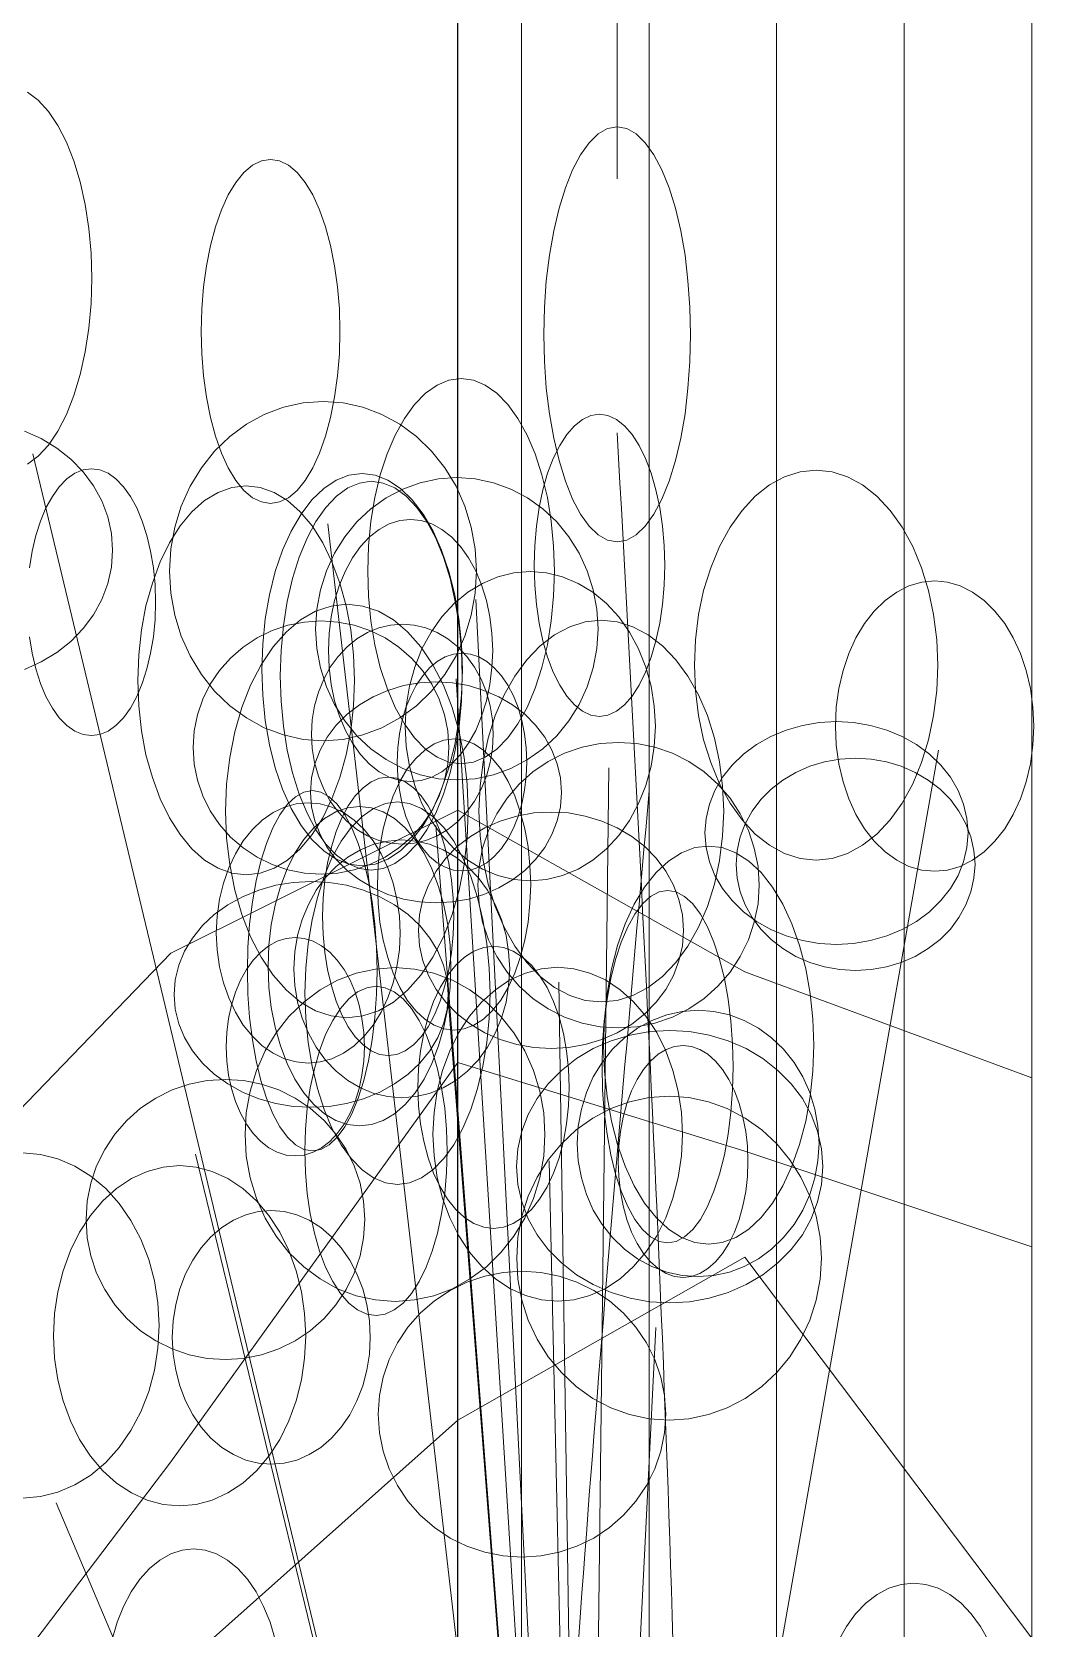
# Model space of a CAD drawing. Header units: millimetres. Extents: x -1800 to 33200, y -8500 to 38400.
# Drawn here: x 23408 to 24089, y 32077 to 33158 of the extents above; entities that cross this region are included whole.
import ezdxf

# ---------------------------------------------------------------- set-up
doc = ezdxf.new("R2010")
doc.units = ezdxf.units.MM
for name, color, linetype, lineweight in [('E-HATCH', 8, 'Continuous', 9), ('E-LANDSCAPE', 8, 'Continuous', 9), ('E-LIGHT', 2, 'Continuous', 13), ('E-PLANT', 3, 'Continuous', 13), ('E-WALL', 7, 'Continuous', 25)]:
    doc.layers.add(name, color=color, linetype=linetype, lineweight=lineweight)

msp = doc.modelspace()

# ---------------------------------------------------------------- linework, layer by layer
at = {"layer": 'E-HATCH'}
for p, q in [((23739.9, 34708.9), (23739.9, 30670.2)), ((23826.3, 34708.9), (23826.3, 30670.2)), ((23912.6, 34708.9), (23912.6, 30670.2)), ((23998.9, 34708.9), (23998.9, 30670.2)), ((24085.3, 34708.9), (24085.3, 30670.2))]:
    msp.add_line(p, q, dxfattribs=at)
at = {"layer": 'E-LANDSCAPE'}
for points in [[(22919.8, 32153.7), (23114.1, 32097.6), (23308.3, 32332.6), (23502.5, 32534), (23696.8, 32630.8), (23891, 32521.4), (24085.3, 32449.6)], [(22919.8, 31892.3), (23114.1, 31752.3), (23308.3, 31933.4), (23502.5, 32189.4), (23696.8, 32459.9), (23891, 32399.8), (24085.3, 32335)], [(22919.8, 31631), (23114.1, 31748), (23308.3, 31754.4), (23502.5, 32044.5), (23696.8, 32217.8), (23891, 32328), (24085.3, 32070)]]:
    msp.add_lwpolyline(points, dxfattribs=at)
at = {"layer": 'E-LIGHT'}
msp.add_line((23804.7, 34779.2), (23804.7, 33058.3), dxfattribs=at)
msp.add_lwpolyline([(23854.3, 32953), (23853.9, 32934.6), (23852.6, 32916.6), (23850.6, 32899.2), (23847.7, 32882.7), (23844.1, 32867.5), (23839.8, 32853.6), (23834.9, 32841.5), (23829.5, 32831.3), (23823.7, 32823.2), (23817.5, 32817.3), (23811.2, 32813.7), (23804.7, 32812.5), (23798.2, 32813.7), (23791.8, 32817.3), (23785.7, 32823.2), (23779.9, 32831.3), (23774.5, 32841.5), (23769.6, 32853.6), (23765.3, 32867.5), (23761.7, 32882.7), (23758.8, 32899.2), (23756.7, 32916.6), (23755.5, 32934.6), (23755.1, 32953), (23755.5, 32971.3), (23756.7, 32989.3), (23758.8, 33006.7), (23761.7, 33023.2), (23765.3, 33038.5), (23769.6, 33052.3), (23774.5, 33064.4), (23779.9, 33074.6), (23785.7, 33082.8), (23791.8, 33088.7), (23798.2, 33092.3), (23804.7, 33093.5), (23811.2, 33092.3), (23817.5, 33088.7), (23823.7, 33082.8), (23829.5, 33074.6), (23834.9, 33064.4), (23839.8, 33052.3), (23844.1, 33038.5), (23847.7, 33023.2), (23850.6, 33006.7), (23852.6, 32989.3), (23853.9, 32971.3), (23854.3, 32953)], close=True, dxfattribs=at)
at = {"layer": 'E-PLANT'}
for q in [(23409.1, 32872.2), (23608.8, 32824.6), (23708.9, 32773.4), (23695.6, 32719.8), (24022.1, 32671.4), (23799, 32659.5), (23681.9, 32620.5), (23765.2, 32514.3), (23690.5, 32500.3), (23519.1, 32397.9), (23758.7, 32393.4), (23830.8, 32280.5), (23425, 32161.7)]:
    msp.add_line((23783.1, 31311.2), q, dxfattribs=at)
for points in [[(23405.4, 33117), (23412.7, 33111.5), (23419.6, 33103.9), (23426, 33094.5), (23431.8, 33083.2), (23436.8, 33070.4), (23441.1, 33056.2), (23444.5, 33040.9), (23447, 33024.7), (23448.5, 33008), (23449, 32991), (23449, 32991), (23448.5, 32973.9), (23447, 32957.2), (23444.5, 32941.1), (23441.1, 32925.7), (23436.8, 32911.6), (23431.8, 32898.7), (23426, 32887.5), (23419.6, 32878), (23412.7, 32870.5), (23405.4, 32865)], [(23403.5, 32887.4), (23414.8, 32882.4), (23425.3, 32876), (23434.8, 32868.5), (23443.2, 32859.9), (23450.2, 32850.4), (23455.8, 32840.2), (23459.8, 32829.4), (23462.3, 32818.2), (23463.1, 32806.8), (23463.1, 32806.8), (23462.3, 32795.4), (23459.8, 32784.2), (23455.8, 32773.4), (23450.2, 32763.1), (23443.2, 32753.7), (23434.8, 32745.1), (23425.3, 32737.5), (23414.8, 32731.2), (23403.5, 32726.1)], [(23406.8, 32795), (23408.6, 32806.2), (23411.1, 32816.8), (23414.3, 32826.6), (23418, 32835.5), (23422.3, 32843.3), (23427, 32849.8), (23432.1, 32855.1), (23437.5, 32858.9), (23443.1, 32861.2), (23448.7, 32861.9), (23454.4, 32861.2), (23460, 32858.9), (23465.3, 32855.1), (23470.4, 32849.8), (23475.1, 32843.3), (23479.4, 32835.5), (23483.2, 32826.6), (23486.3, 32816.8), (23488.8, 32806.2), (23490.7, 32795), (23491.8, 32783.4), (23492.1, 32771.6), (23492.1, 32771.6), (23491.8, 32759.8), (23490.7, 32748.2), (23488.8, 32737), (23486.3, 32726.4), (23483.2, 32716.6), (23479.4, 32707.7), (23475.1, 32699.9), (23470.4, 32693.4), (23465.3, 32688.1), (23460, 32684.3), (23454.4, 32682), (23448.7, 32681.3), (23443.1, 32682), (23437.5, 32684.3), (23432.1, 32688.1), (23427, 32693.4), (23422.3, 32699.9), (23418, 32707.7), (23414.3, 32716.6), (23411.1, 32726.4), (23408.6, 32737), (23406.8, 32748.2)], [(23402.2, 32398.7), (23414.2, 32397.7), (23426.1, 32394.7), (23437.5, 32389.8), (23448.4, 32383), (23458.5, 32374.5), (23467.5, 32364.5), (23475.5, 32353), (23482.2, 32340.2), (23487.6, 32326.5), (23491.5, 32312.1), (23493.8, 32297.1), (23494.6, 32281.8), (23494.6, 32281.8), (23493.8, 32266.5), (23491.5, 32251.5), (23487.6, 32237.1), (23482.2, 32223.3), (23475.5, 32210.6), (23467.5, 32199.1), (23458.5, 32189), (23448.4, 32180.5), (23437.5, 32173.8), (23426.1, 32168.9), (23414.2, 32165.9), (23402.2, 32164.9)], [(23462.7, 32069.2), (23466.1, 32080.8), (23470.5, 32091.6), (23475.6, 32101.4), (23481.5, 32110), (23488, 32117.2), (23495, 32122.9), (23502.4, 32127.1), (23510.1, 32129.6), (23517.9, 32130.5), (23525.7, 32129.6), (23533.4, 32127.1), (23540.8, 32122.9), (23547.8, 32117.2), (23554.3, 32110), (23560.2, 32101.4), (23565.3, 32091.6), (23569.7, 32080.8), (23573.1, 32069.2)], [(23954.2, 32068.1), (23959.8, 32078), (23966.1, 32086.6), (23973.1, 32093.9), (23980.6, 32099.7), (23988.6, 32103.9), (23996.9, 32106.5), (24005.3, 32107.3), (24013.6, 32106.5), (24021.9, 32103.9), (24029.9, 32099.7), (24037.4, 32093.9), (24044.4, 32086.6), (24050.7, 32078), (24056.3, 32068.1)]]:
    msp.add_lwpolyline(points, dxfattribs=at)
for points in [[(23617, 32955), (23616.6, 32939.8), (23615.4, 32924.8), (23613.4, 32910.4), (23610.7, 32896.7), (23607.3, 32884), (23603.2, 32872.6), (23598.6, 32862.5), (23593.5, 32854.1), (23588, 32847.3), (23582.2, 32842.4), (23576.1, 32839.5), (23570, 32838.5), (23563.9, 32839.5), (23557.8, 32842.4), (23552, 32847.3), (23546.5, 32854.1), (23541.4, 32862.5), (23536.8, 32872.6), (23532.7, 32884), (23529.3, 32896.7), (23526.6, 32910.4), (23524.6, 32924.8), (23523.4, 32939.8), (23523, 32955), (23523.4, 32970.2), (23524.6, 32985.1), (23526.6, 32999.5), (23529.3, 33013.2), (23532.7, 33025.9), (23536.8, 33037.3), (23541.4, 33047.4), (23546.5, 33055.8), (23552, 33062.6), (23557.8, 33067.5), (23563.9, 33070.4), (23570, 33071.4), (23576.1, 33070.4), (23582.2, 33067.5), (23588, 33062.6), (23593.5, 33055.8), (23598.6, 33047.4), (23603.2, 33037.3), (23607.3, 33025.9), (23610.7, 33013.2), (23613.4, 32999.5), (23615.4, 32985.1), (23616.6, 32970.2), (23617, 32955)], [(23762.2, 32792.6), (23761.6, 32775.6), (23760, 32758.9), (23757.4, 32742.7), (23753.7, 32727.4), (23749.1, 32713.3), (23743.7, 32700.4), (23737.5, 32689.2), (23730.6, 32679.7), (23723.2, 32672.2), (23715.4, 32666.7), (23707.3, 32663.4), (23699, 32662.2), (23690.8, 32663.4), (23682.7, 32666.7), (23674.8, 32672.2), (23667.4, 32679.7), (23660.6, 32689.2), (23654.3, 32700.4), (23648.9, 32713.3), (23644.3, 32727.4), (23640.6, 32742.7), (23638, 32758.9), (23636.4, 32775.6), (23635.8, 32792.6), (23636.4, 32809.6), (23638, 32826.4), (23640.6, 32842.5), (23644.3, 32857.8), (23648.9, 32872), (23654.3, 32884.8), (23660.6, 32896), (23667.4, 32905.5), (23674.8, 32913.1), (23682.7, 32918.5), (23690.8, 32921.9), (23699, 32923), (23707.3, 32921.9), (23715.4, 32918.5), (23723.2, 32913.1), (23730.6, 32905.5), (23737.5, 32896), (23743.7, 32884.8), (23749.1, 32872), (23753.7, 32857.8), (23757.4, 32842.5), (23760, 32826.4), (23761.6, 32809.6), (23762.2, 32792.6)], [(23709.5, 32792.7), (23708.6, 32777.7), (23705.9, 32762.9), (23701.6, 32748.7), (23695.6, 32735.2), (23688, 32722.7), (23679, 32711.4), (23668.8, 32701.5), (23657.5, 32693.2), (23645.3, 32686.5), (23632.5, 32681.7), (23619.2, 32678.7), (23605.6, 32677.8), (23592, 32678.7), (23578.7, 32681.7), (23565.8, 32686.5), (23553.7, 32693.2), (23542.4, 32701.5), (23532.1, 32711.4), (23523.2, 32722.7), (23515.6, 32735.2), (23509.6, 32748.7), (23505.3, 32762.9), (23502.6, 32777.7), (23501.7, 32792.7), (23502.6, 32807.7), (23505.3, 32822.4), (23509.6, 32836.6), (23515.6, 32850.1), (23523.2, 32862.6), (23532.1, 32873.9), (23542.4, 32883.8), (23553.7, 32892.2), (23565.8, 32898.8), (23578.7, 32903.7), (23592, 32906.6), (23605.6, 32907.6), (23619.2, 32906.6), (23632.5, 32903.7), (23645.3, 32898.8), (23657.5, 32892.2), (23668.8, 32883.8), (23679, 32873.9), (23688, 32862.6), (23695.6, 32850.1), (23701.6, 32836.6), (23705.9, 32822.4), (23708.6, 32807.7), (23709.5, 32792.7)], [(23836.9, 32796.6), (23836.5, 32783.2), (23835.3, 32770.1), (23833.5, 32757.4), (23830.9, 32745.4), (23827.7, 32734.3), (23823.9, 32724.3), (23819.6, 32715.4), (23814.8, 32708), (23809.6, 32702.1), (23804.1, 32697.8), (23798.4, 32695.2), (23792.7, 32694.3), (23786.9, 32695.2), (23781.2, 32697.8), (23775.8, 32702.1), (23770.6, 32708), (23765.8, 32715.4), (23761.4, 32724.3), (23757.6, 32734.3), (23754.4, 32745.4), (23751.9, 32757.4), (23750, 32770.1), (23748.9, 32783.2), (23748.5, 32796.6), (23748.9, 32810), (23750, 32823.1), (23751.9, 32835.8), (23754.4, 32847.8), (23757.6, 32858.9), (23761.4, 32868.9), (23765.8, 32877.8), (23770.6, 32885.2), (23775.8, 32891.1), (23781.2, 32895.4), (23786.9, 32898), (23792.7, 32898.9), (23798.4, 32898), (23804.1, 32895.4), (23809.6, 32891.1), (23814.8, 32885.2), (23819.6, 32877.8), (23823.9, 32868.9), (23827.7, 32858.9), (23830.9, 32847.8), (23833.5, 32835.8), (23835.3, 32823.1), (23836.5, 32810), (23836.9, 32796.6)], [(24021.7, 32729), (24021, 32711.8), (24018.9, 32694.8), (24015.4, 32678.5), (24010.6, 32663), (24004.7, 32648.6), (23997.5, 32635.6), (23989.4, 32624.2), (23980.5, 32614.6), (23970.8, 32607), (23960.6, 32601.4), (23950.1, 32598.1), (23939.3, 32596.9), (23928.6, 32598.1), (23918, 32601.4), (23907.8, 32607), (23898.1, 32614.6), (23889.2, 32624.2), (23881.1, 32635.6), (23874, 32648.6), (23868, 32663), (23863.2, 32678.5), (23859.8, 32694.8), (23857.7, 32711.8), (23856.9, 32729), (23857.7, 32746.2), (23859.8, 32763.2), (23863.2, 32779.5), (23868, 32795), (23874, 32809.4), (23881.1, 32822.4), (23889.2, 32833.8), (23898.1, 32843.4), (23907.8, 32851), (23918, 32856.6), (23928.6, 32859.9), (23939.3, 32861.1), (23950.1, 32859.9), (23960.6, 32856.6), (23970.8, 32851), (23980.5, 32843.4), (23989.4, 32833.8), (23997.5, 32822.4), (24004.7, 32809.4), (24010.6, 32795), (24015.4, 32779.5), (24018.9, 32763.2), (24021, 32746.2), (24021.7, 32729)], [(23626.8, 32718.7), (23626.2, 32701.5), (23624.3, 32684.6), (23621.2, 32668.3), (23617, 32652.8), (23611.6, 32638.5), (23605.3, 32625.5), (23598.1, 32614.2), (23590.1, 32604.6), (23581.5, 32597), (23572.4, 32591.4), (23563, 32588.1), (23553.5, 32586.9), (23543.9, 32588.1), (23534.5, 32591.4), (23525.4, 32597), (23516.8, 32604.6), (23508.8, 32614.2), (23501.6, 32625.5), (23495.3, 32638.5), (23490, 32652.8), (23485.7, 32668.3), (23482.6, 32684.6), (23480.8, 32701.5), (23480.1, 32718.7), (23480.8, 32735.9), (23482.6, 32752.8), (23485.7, 32769.2), (23490, 32784.6), (23495.3, 32798.9), (23501.6, 32811.9), (23508.8, 32823.3), (23516.8, 32832.9), (23525.4, 32840.5), (23534.5, 32846), (23543.9, 32849.4), (23553.5, 32850.5), (23563, 32849.4), (23572.4, 32846), (23581.5, 32840.5), (23590.1, 32832.9), (23598.1, 32823.3), (23605.3, 32811.9), (23611.6, 32798.9), (23617, 32784.6), (23621.2, 32769.2), (23624.3, 32752.8), (23626.2, 32735.9), (23626.8, 32718.7)], [(23699.9, 32725.9), (23699.3, 32708.6), (23697.5, 32691.5), (23694.7, 32675.1), (23690.8, 32659.5), (23685.8, 32645), (23680, 32632), (23673.3, 32620.5), (23665.9, 32610.9), (23658, 32603.2), (23649.5, 32597.6), (23640.8, 32594.2), (23632, 32593.1), (23623.1, 32594.2), (23614.4, 32597.6), (23606, 32603.2), (23598, 32610.9), (23590.7, 32620.5), (23584, 32632), (23578.1, 32645), (23573.2, 32659.5), (23569.3, 32675.1), (23566.4, 32691.5), (23564.7, 32708.6), (23564.1, 32725.9), (23564.7, 32743.2), (23566.4, 32760.3), (23569.3, 32776.7), (23573.2, 32792.3), (23578.1, 32806.8), (23584, 32819.8), (23590.7, 32831.3), (23598, 32840.9), (23606, 32848.6), (23614.4, 32854.2), (23623.1, 32857.6), (23632, 32858.7), (23640.8, 32857.6), (23649.5, 32854.2), (23658, 32848.6), (23665.9, 32840.9), (23673.3, 32831.3), (23680, 32819.8), (23685.8, 32806.8), (23690.8, 32792.3), (23694.7, 32776.7), (23697.5, 32760.3), (23699.3, 32743.2), (23699.9, 32725.9)], [(23699.8, 32721.8), (23699.3, 32704.6), (23697.7, 32687.7), (23695.1, 32671.4), (23691.5, 32656), (23687.1, 32641.7), (23681.8, 32628.7), (23675.7, 32617.4), (23669, 32607.8), (23661.8, 32600.2), (23654.2, 32594.6), (23646.3, 32591.3), (23638.2, 32590.1), (23630.2, 32591.3), (23622.3, 32594.6), (23614.6, 32600.2), (23607.4, 32607.8), (23600.7, 32617.4), (23594.7, 32628.7), (23589.4, 32641.7), (23584.9, 32656), (23581.3, 32671.4), (23578.7, 32687.7), (23577.2, 32704.6), (23576.6, 32721.8), (23577.2, 32739), (23578.7, 32755.9), (23581.3, 32772.2), (23584.9, 32787.6), (23589.4, 32802), (23594.7, 32814.9), (23600.7, 32826.3), (23607.4, 32835.8), (23614.6, 32843.4), (23622.3, 32849), (23630.2, 32852.3), (23638.2, 32853.5), (23646.3, 32852.3), (23654.2, 32849), (23661.8, 32843.4), (23669, 32835.8), (23675.7, 32826.3), (23681.8, 32814.9), (23687.1, 32802), (23691.5, 32787.6), (23695.1, 32772.2), (23697.7, 32755.9), (23699.3, 32739), (23699.8, 32721.8)], [(23791.7, 32753.6), (23790.9, 32740.2), (23788.5, 32727.1), (23784.4, 32714.4), (23778.9, 32702.4), (23772, 32691.3), (23763.7, 32681.2), (23754.3, 32672.4), (23743.9, 32665), (23732.7, 32659), (23720.9, 32654.7), (23708.6, 32652.1), (23696.1, 32651.3), (23683.7, 32652.1), (23671.4, 32654.7), (23659.6, 32659), (23648.3, 32665), (23637.9, 32672.4), (23628.5, 32681.2), (23620.3, 32691.3), (23613.4, 32702.4), (23607.8, 32714.4), (23603.8, 32727.1), (23601.4, 32740.2), (23600.5, 32753.6), (23601.4, 32767), (23603.8, 32780.1), (23607.8, 32792.8), (23613.4, 32804.8), (23620.3, 32815.9), (23628.5, 32826), (23637.9, 32834.8), (23648.3, 32842.3), (23659.6, 32848.2), (23671.4, 32852.5), (23683.7, 32855.1), (23696.1, 32856), (23708.6, 32855.1), (23720.9, 32852.5), (23732.7, 32848.2), (23743.9, 32842.3), (23754.3, 32834.8), (23763.7, 32826), (23772, 32815.9), (23778.9, 32804.8), (23784.4, 32792.8), (23788.5, 32780.1), (23790.9, 32767), (23791.7, 32753.6)], [(23720.4, 32738.9), (23719.9, 32727.3), (23718.5, 32715.9), (23716.1, 32704.9), (23712.9, 32694.5), (23708.9, 32684.8), (23704.1, 32676.1), (23698.6, 32668.4), (23692.6, 32662), (23686, 32656.8), (23679.2, 32653.1), (23672, 32650.8), (23664.8, 32650.1), (23657.5, 32650.8), (23650.4, 32653.1), (23643.5, 32656.8), (23637, 32662), (23630.9, 32668.4), (23625.5, 32676.1), (23620.7, 32684.8), (23616.6, 32694.5), (23613.4, 32704.9), (23611.1, 32715.9), (23609.7, 32727.3), (23609.2, 32738.9), (23609.7, 32750.5), (23611.1, 32761.8), (23613.4, 32772.8), (23616.6, 32783.3), (23620.7, 32792.9), (23625.5, 32801.6), (23630.9, 32809.3), (23637, 32815.8), (23643.5, 32820.9), (23650.4, 32824.6), (23657.5, 32826.9), (23664.8, 32827.6), (23672, 32826.9), (23679.2, 32824.6), (23686, 32820.9), (23692.6, 32815.8), (23698.6, 32809.3), (23704.1, 32801.6), (23708.9, 32792.9), (23712.9, 32783.3), (23716.1, 32772.8), (23718.5, 32761.8), (23719.9, 32750.5), (23720.4, 32738.9)], [(23830.5, 32687.6), (23829.8, 32674), (23827.6, 32660.5), (23824, 32647.6), (23819.1, 32635.3), (23813, 32623.9), (23805.7, 32613.6), (23797.4, 32604.6), (23788.2, 32597), (23778.2, 32590.9), (23767.7, 32586.5), (23756.9, 32583.9), (23745.8, 32583), (23734.8, 32583.9), (23723.9, 32586.5), (23713.4, 32590.9), (23703.5, 32597), (23694.3, 32604.6), (23686, 32613.6), (23678.7, 32623.9), (23672.5, 32635.3), (23667.6, 32647.6), (23664.1, 32660.5), (23661.9, 32674), (23661.2, 32687.6), (23661.9, 32701.3), (23664.1, 32714.7), (23667.6, 32727.7), (23672.5, 32740), (23678.7, 32751.3), (23686, 32761.6), (23694.3, 32770.7), (23703.5, 32778.3), (23713.4, 32784.3), (23723.9, 32788.7), (23734.8, 32791.4), (23745.8, 32792.3), (23756.9, 32791.4), (23767.7, 32788.7), (23778.2, 32784.3), (23788.2, 32778.3), (23797.4, 32770.7), (23805.7, 32761.6), (23813, 32751.3), (23819.1, 32740), (23824, 32727.7), (23827.6, 32714.7), (23829.8, 32701.3), (23830.5, 32687.6)], [(24086.7, 32687.7), (24086.1, 32674.8), (24084.4, 32662.2), (24081.6, 32650), (24077.7, 32638.5), (24072.8, 32627.8), (24067, 32618.2), (24060.4, 32609.7), (24053.1, 32602.5), (24045.3, 32596.9), (24036.9, 32592.7), (24028.3, 32590.2), (24019.6, 32589.4), (24010.8, 32590.2), (24002.2, 32592.7), (23993.9, 32596.9), (23986, 32602.5), (23978.7, 32609.7), (23972.1, 32618.2), (23966.3, 32627.8), (23961.4, 32638.5), (23957.6, 32650), (23954.7, 32662.2), (23953, 32674.8), (23952.5, 32687.7), (23953, 32700.5), (23954.7, 32713.1), (23957.6, 32725.3), (23961.4, 32736.8), (23966.3, 32747.5), (23972.1, 32757.2), (23978.7, 32765.6), (23986, 32772.8), (23993.9, 32778.5), (24002.2, 32782.6), (24010.8, 32785.1), (24019.6, 32786), (24028.3, 32785.1), (24036.9, 32782.6), (24045.3, 32778.5), (24053.1, 32772.8), (24060.4, 32765.6), (24067, 32757.2), (24072.8, 32747.5), (24077.7, 32736.8), (24081.6, 32725.3), (24084.4, 32713.1), (24086.1, 32700.5), (24086.7, 32687.7)], [(23703.9, 32630.2), (23703.2, 32611.9), (23701.1, 32594), (23697.7, 32576.6), (23692.9, 32560.2), (23687, 32545), (23679.9, 32531.2), (23671.8, 32519.1), (23662.8, 32508.9), (23653.2, 32500.8), (23643, 32494.9), (23632.5, 32491.4), (23621.7, 32490.2), (23611, 32491.4), (23600.5, 32494.9), (23590.3, 32500.8), (23580.7, 32508.9), (23571.7, 32519.1), (23563.6, 32531.2), (23556.5, 32545), (23550.6, 32560.2), (23545.8, 32576.6), (23542.4, 32594), (23540.3, 32611.9), (23539.6, 32630.2), (23540.3, 32648.5), (23542.4, 32666.4), (23545.8, 32683.8), (23550.6, 32700.2), (23556.5, 32715.4), (23563.6, 32729.2), (23571.7, 32741.3), (23580.7, 32751.5), (23590.3, 32759.6), (23600.5, 32765.5), (23611, 32769), (23621.7, 32770.2), (23632.5, 32769), (23643, 32765.5), (23653.2, 32759.6), (23662.8, 32751.5), (23671.8, 32741.3), (23679.9, 32729.2), (23687, 32715.4), (23692.9, 32700.2), (23697.7, 32683.8), (23701.1, 32666.4), (23703.2, 32648.5), (23703.9, 32630.2)], [(23690.8, 32673.2), (23690, 32662), (23687.8, 32651), (23684.2, 32640.4), (23679.2, 32630.3), (23672.9, 32621), (23665.4, 32612.6), (23656.9, 32605.2), (23647.5, 32599), (23637.3, 32594), (23626.6, 32590.4), (23615.5, 32588.2), (23604.2, 32587.5), (23592.9, 32588.2), (23581.7, 32590.4), (23571, 32594), (23560.9, 32599), (23551.4, 32605.2), (23542.9, 32612.6), (23535.4, 32621), (23529.2, 32630.3), (23524.1, 32640.4), (23520.5, 32651), (23518.3, 32662), (23517.6, 32673.2), (23518.3, 32684.4), (23520.5, 32695.4), (23524.1, 32706), (23529.2, 32716), (23535.4, 32725.3), (23542.9, 32733.8), (23551.4, 32741.2), (23560.9, 32747.4), (23571, 32752.4), (23581.7, 32756), (23592.9, 32758.1), (23604.2, 32758.9), (23615.5, 32758.1), (23626.6, 32756), (23637.3, 32752.4), (23647.5, 32747.4), (23656.9, 32741.2), (23665.4, 32733.8), (23672.9, 32725.3), (23679.2, 32716), (23684.2, 32706), (23687.8, 32695.4), (23690, 32684.4), (23690.8, 32673.2)], [(23720.8, 32682.3), (23720.3, 32672.5), (23718.7, 32663), (23716.1, 32653.8), (23712.6, 32645), (23708.1, 32636.9), (23702.8, 32629.6), (23696.7, 32623.2), (23690.1, 32617.8), (23682.8, 32613.5), (23675.2, 32610.3), (23667.3, 32608.4), (23659.3, 32607.8), (23651.2, 32608.4), (23643.3, 32610.3), (23635.7, 32613.5), (23628.5, 32617.8), (23621.8, 32623.2), (23615.7, 32629.6), (23610.4, 32636.9), (23606, 32645), (23602.4, 32653.8), (23599.8, 32663), (23598.2, 32672.5), (23597.7, 32682.3), (23598.2, 32692), (23599.8, 32701.5), (23602.4, 32710.8), (23606, 32719.5), (23610.4, 32727.6), (23615.7, 32734.9), (23621.8, 32741.3), (23628.5, 32746.8), (23635.7, 32751.1), (23643.3, 32754.2), (23651.2, 32756.1), (23659.3, 32756.7), (23667.3, 32756.1), (23675.2, 32754.2), (23682.8, 32751.1), (23690.1, 32746.8), (23696.7, 32741.3), (23702.8, 32734.9), (23708.1, 32727.6), (23712.6, 32719.5), (23716.1, 32710.8), (23718.7, 32701.5), (23720.3, 32692), (23720.8, 32682.3)], [(23876.8, 32630.2), (23876, 32613.3), (23873.9, 32596.7), (23870.5, 32580.7), (23865.7, 32565.5), (23859.6, 32551.5), (23852.5, 32538.7), (23844.3, 32527.6), (23835.3, 32518.2), (23825.6, 32510.7), (23815.3, 32505.3), (23804.7, 32502), (23793.9, 32500.9), (23783.1, 32502), (23772.5, 32505.3), (23762.2, 32510.7), (23752.5, 32518.2), (23743.5, 32527.6), (23735.3, 32538.7), (23728.2, 32551.5), (23722.1, 32565.5), (23717.3, 32580.7), (23713.9, 32596.7), (23711.8, 32613.3), (23711, 32630.2), (23711.8, 32647), (23713.9, 32663.6), (23717.3, 32679.6), (23722.1, 32694.8), (23728.2, 32708.9), (23735.3, 32721.6), (23743.5, 32732.7), (23752.5, 32742.1), (23762.2, 32749.6), (23772.5, 32755), (23783.1, 32758.3), (23793.9, 32759.4), (23804.7, 32758.3), (23815.3, 32755), (23825.6, 32749.6), (23835.3, 32742.1), (23844.3, 32732.7), (23852.5, 32721.6), (23859.6, 32708.9), (23865.7, 32694.8), (23870.5, 32679.6), (23873.9, 32663.6), (23876, 32647), (23876.8, 32630.2)], [(23743.5, 32663.3), (23743.1, 32653.7), (23742, 32644.3), (23740.1, 32635.1), (23737.6, 32626.5), (23734.4, 32618.5), (23730.6, 32611.2), (23726.3, 32604.8), (23721.5, 32599.5), (23716.4, 32595.2), (23711, 32592.1), (23705.4, 32590.2), (23699.6, 32589.6), (23693.9, 32590.2), (23688.3, 32592.1), (23682.9, 32595.2), (23677.7, 32599.5), (23673, 32604.8), (23668.6, 32611.2), (23664.9, 32618.5), (23661.7, 32626.5), (23659.1, 32635.1), (23657.3, 32644.3), (23656.2, 32653.7), (23655.8, 32663.3), (23656.2, 32673), (23657.3, 32682.4), (23659.1, 32691.6), (23661.7, 32700.2), (23664.9, 32708.2), (23668.6, 32715.5), (23673, 32721.8), (23677.7, 32727.2), (23682.9, 32731.5), (23688.3, 32734.6), (23693.9, 32736.4), (23699.6, 32737.1), (23705.4, 32736.4), (23711, 32734.6), (23716.4, 32731.5), (23721.5, 32727.2), (23726.3, 32721.8), (23730.6, 32715.5), (23734.4, 32708.2), (23737.6, 32700.2), (23740.1, 32691.6), (23742, 32682.4), (23743.1, 32673), (23743.5, 32663.3)], [(23767, 32642.8), (23766.2, 32633.1), (23764.1, 32623.5), (23760.5, 32614.2), (23755.6, 32605.4), (23749.4, 32597.3), (23742.1, 32590), (23733.7, 32583.5), (23724.5, 32578.1), (23714.5, 32573.7), (23704, 32570.6), (23693.1, 32568.7), (23682, 32568), (23670.9, 32568.7), (23660, 32570.6), (23649.5, 32573.7), (23639.5, 32578.1), (23630.2, 32583.5), (23621.9, 32590), (23614.5, 32597.3), (23608.4, 32605.4), (23603.5, 32614.2), (23599.9, 32623.5), (23597.7, 32633.1), (23597, 32642.8), (23597.7, 32652.6), (23599.9, 32662.2), (23603.5, 32671.5), (23608.4, 32680.2), (23614.5, 32688.4), (23621.9, 32695.7), (23630.2, 32702.2), (23639.5, 32707.6), (23649.5, 32711.9), (23660, 32715.1), (23670.9, 32717), (23682, 32717.6), (23693.1, 32717), (23704, 32715.1), (23714.5, 32711.9), (23724.5, 32707.6), (23733.7, 32702.2), (23742.1, 32695.7), (23749.4, 32688.4), (23755.6, 32680.2), (23760.5, 32671.5), (23764.1, 32662.2), (23766.2, 32652.6), (23767, 32642.8)], [(24042.2, 32615.4), (24041.4, 32605.5), (24039.1, 32595.8), (24035.4, 32586.5), (24030.2, 32577.7), (24023.8, 32569.5), (24016.1, 32562), (24007.3, 32555.5), (23997.6, 32550), (23987.2, 32545.7), (23976.2, 32542.5), (23964.7, 32540.6), (23953.1, 32539.9), (23941.5, 32540.6), (23930.1, 32542.5), (23919, 32545.7), (23908.6, 32550), (23898.9, 32555.5), (23890.1, 32562), (23882.5, 32569.5), (23876, 32577.7), (23870.8, 32586.5), (23867.1, 32595.8), (23864.8, 32605.5), (23864.1, 32615.4), (23864.8, 32625.2), (23867.1, 32634.9), (23870.8, 32644.2), (23876, 32653.1), (23882.5, 32661.3), (23890.1, 32668.7), (23898.9, 32675.2), (23908.6, 32680.7), (23919, 32685), (23930.1, 32688.2), (23941.5, 32690.1), (23953.1, 32690.8), (23964.7, 32690.1), (23976.2, 32688.2), (23987.2, 32685), (23997.6, 32680.7), (24007.3, 32675.2), (24016.1, 32668.7), (24023.8, 32661.3), (24030.2, 32653.1), (24035.4, 32644.2), (24039.1, 32634.9), (24041.4, 32625.2), (24042.2, 32615.4)], [(23746.1, 32580.4), (23745.6, 32567.5), (23744.3, 32554.9), (23742.1, 32542.7), (23739.1, 32531.1), (23735.4, 32520.4), (23730.9, 32510.7), (23725.8, 32502.2), (23720.1, 32495), (23714.1, 32489.3), (23707.6, 32485.1), (23701, 32482.6), (23694.2, 32481.8), (23687.4, 32482.6), (23680.8, 32485.1), (23674.4, 32489.3), (23668.3, 32495), (23662.6, 32502.2), (23657.5, 32510.7), (23653.1, 32520.4), (23649.3, 32531.1), (23646.3, 32542.7), (23644.1, 32554.9), (23642.8, 32567.5), (23642.4, 32580.4), (23642.8, 32593.3), (23644.1, 32605.9), (23646.3, 32618.2), (23649.3, 32629.7), (23653.1, 32640.5), (23657.5, 32650.2), (23662.6, 32658.7), (23668.3, 32665.8), (23674.4, 32671.5), (23680.8, 32675.7), (23687.4, 32678.2), (23694.2, 32679), (23701, 32678.2), (23707.6, 32675.7), (23714.1, 32671.5), (23720.1, 32665.8), (23725.8, 32658.7), (23730.9, 32650.2), (23735.4, 32640.5), (23739.1, 32629.7), (23742.1, 32618.2), (23744.3, 32605.9), (23745.6, 32593.3), (23746.1, 32580.4)], [(23900.8, 32580), (23900, 32567.4), (23897.5, 32555), (23893.5, 32543), (23888, 32531.6), (23881.1, 32521.1), (23872.9, 32511.6), (23863.5, 32503.3), (23853.2, 32496.2), (23842, 32490.6), (23830.2, 32486.6), (23818, 32484.1), (23805.6, 32483.3), (23793.2, 32484.1), (23780.9, 32486.6), (23769.1, 32490.6), (23758, 32496.2), (23747.6, 32503.3), (23738.3, 32511.6), (23730.1, 32521.1), (23723.1, 32531.6), (23717.6, 32543), (23713.6, 32555), (23711.2, 32567.4), (23710.4, 32580), (23711.2, 32592.6), (23713.6, 32605), (23717.6, 32617), (23723.1, 32628.4), (23730.1, 32638.9), (23738.3, 32648.4), (23747.6, 32656.8), (23758, 32663.8), (23769.1, 32669.4), (23780.9, 32673.4), (23793.2, 32675.9), (23805.6, 32676.7), (23818, 32675.9), (23830.2, 32673.4), (23842, 32669.4), (23853.2, 32663.8), (23863.5, 32656.8), (23872.9, 32648.4), (23881.1, 32638.9), (23888, 32628.4), (23893.5, 32617), (23897.5, 32605), (23900, 32592.6), (23900.8, 32580)], [(24046.9, 32594.1), (24046.2, 32584.7), (24044.1, 32575.5), (24040.7, 32566.6), (24036, 32558.1), (24030.2, 32550.3), (24023.2, 32543.2), (24015.2, 32537), (24006.4, 32531.8), (23997, 32527.6), (23986.9, 32524.6), (23976.6, 32522.8), (23966, 32522.2), (23955.4, 32522.8), (23945.1, 32524.6), (23935, 32527.6), (23925.6, 32531.8), (23916.8, 32537), (23908.8, 32543.2), (23901.8, 32550.3), (23896, 32558.1), (23891.3, 32566.6), (23887.9, 32575.5), (23885.8, 32584.7), (23885.1, 32594.1), (23885.8, 32603.5), (23887.9, 32612.7), (23891.3, 32621.6), (23896, 32630.1), (23901.8, 32637.9), (23908.8, 32645), (23916.8, 32651.2), (23925.6, 32656.4), (23935, 32660.6), (23945.1, 32663.6), (23955.4, 32665.4), (23966, 32666), (23976.6, 32665.4), (23986.9, 32663.6), (23997, 32660.6), (24006.4, 32656.4), (24015.2, 32651.2), (24023.2, 32645), (24030.2, 32637.9), (24036, 32630.1), (24040.7, 32621.6), (24044.1, 32612.7), (24046.2, 32603.5), (24046.9, 32594.1)], [(23642.2, 32522), (23641.8, 32506.1), (23640.7, 32490.4), (23638.9, 32475.3), (23636.3, 32461), (23633.1, 32447.7), (23629.4, 32435.7), (23625, 32425.2), (23620.3, 32416.3), (23615.1, 32409.3), (23609.7, 32404.1), (23604, 32401), (23598.3, 32400), (23592.6, 32401), (23586.9, 32404.1), (23581.5, 32409.3), (23576.3, 32416.3), (23571.5, 32425.2), (23567.2, 32435.7), (23563.4, 32447.7), (23560.2, 32461), (23557.7, 32475.3), (23555.8, 32490.4), (23554.7, 32506.1), (23554.3, 32522), (23554.7, 32537.9), (23555.8, 32553.6), (23557.7, 32568.7), (23560.2, 32583), (23563.4, 32596.3), (23567.2, 32608.3), (23571.5, 32618.8), (23576.3, 32627.7), (23581.5, 32634.8), (23586.9, 32639.9), (23592.6, 32643), (23598.3, 32644.1), (23604, 32643), (23609.7, 32639.9), (23615.1, 32634.8), (23620.3, 32627.7), (23625, 32618.8), (23629.4, 32608.3), (23633.1, 32596.3), (23636.3, 32583), (23638.9, 32568.7), (23640.7, 32553.6), (23641.8, 32537.9), (23642.2, 32522)], [(23694.1, 32558.9), (23693.7, 32546.6), (23692.6, 32534.5), (23690.7, 32522.8), (23688.1, 32511.8), (23684.9, 32501.5), (23681.1, 32492.2), (23676.7, 32484.1), (23671.9, 32477.2), (23666.7, 32471.8), (23661.2, 32467.8), (23655.5, 32465.4), (23649.6, 32464.6), (23643.8, 32465.4), (23638.1, 32467.8), (23632.6, 32471.8), (23627.4, 32477.2), (23622.6, 32484.1), (23618.2, 32492.2), (23614.4, 32501.5), (23611.2, 32511.8), (23608.6, 32522.8), (23606.7, 32534.5), (23605.6, 32546.6), (23605.2, 32558.9), (23605.6, 32571.2), (23606.7, 32583.3), (23608.6, 32595), (23611.2, 32606), (23614.4, 32616.3), (23618.2, 32625.6), (23622.6, 32633.7), (23627.4, 32640.6), (23632.6, 32646), (23638.1, 32650), (23643.8, 32652.4), (23649.6, 32653.2), (23655.5, 32652.4), (23661.2, 32650), (23666.7, 32646), (23671.9, 32640.6), (23676.7, 32633.7), (23681.1, 32625.6), (23684.9, 32616.3), (23688.1, 32606), (23690.7, 32595), (23692.6, 32583.3), (23693.7, 32571.2), (23694.1, 32558.9)], [(23657.7, 32547.6), (23657.2, 32536.1), (23655.6, 32524.8), (23653, 32513.9), (23649.4, 32503.6), (23644.9, 32494), (23639.5, 32485.3), (23633.4, 32477.7), (23626.6, 32471.3), (23619.3, 32466.2), (23611.6, 32462.5), (23603.6, 32460.3), (23595.5, 32459.5), (23587.4, 32460.3), (23579.4, 32462.5), (23571.7, 32466.2), (23564.4, 32471.3), (23557.7, 32477.7), (23551.5, 32485.3), (23546.2, 32494), (23541.7, 32503.6), (23538.1, 32513.9), (23535.4, 32524.8), (23533.9, 32536.1), (23533.3, 32547.6), (23533.9, 32559.1), (23535.4, 32570.5), (23538.1, 32581.4), (23541.7, 32591.7), (23546.2, 32601.3), (23551.5, 32610), (23557.7, 32617.6), (23564.4, 32624), (23571.7, 32629.1), (23579.4, 32632.8), (23587.4, 32635), (23595.5, 32635.8), (23603.6, 32635), (23611.6, 32632.8), (23619.3, 32629.1), (23626.6, 32624), (23633.4, 32617.6), (23639.5, 32610), (23644.9, 32601.3), (23649.4, 32591.7), (23653, 32581.4), (23655.6, 32570.5), (23657.2, 32559.1), (23657.7, 32547.6)], [(23692.1, 32525.1), (23691.6, 32511), (23690, 32497.2), (23687.4, 32483.8), (23683.8, 32471.1), (23679.3, 32459.3), (23674, 32448.7), (23667.9, 32439.4), (23661.2, 32431.5), (23653.9, 32425.2), (23646.3, 32420.7), (23638.3, 32417.9), (23630.2, 32417), (23622.2, 32417.9), (23614.2, 32420.7), (23606.6, 32425.2), (23599.3, 32431.5), (23592.6, 32439.4), (23586.5, 32448.7), (23581.2, 32459.3), (23576.7, 32471.1), (23573.1, 32483.8), (23570.5, 32497.2), (23568.9, 32511), (23568.4, 32525.1), (23568.9, 32539.3), (23570.5, 32553.1), (23573.1, 32566.5), (23576.7, 32579.2), (23581.2, 32591), (23586.5, 32601.6), (23592.6, 32610.9), (23599.3, 32618.8), (23606.6, 32625.1), (23614.2, 32629.6), (23622.2, 32632.4), (23630.2, 32633.3), (23638.3, 32632.4), (23646.3, 32629.6), (23653.9, 32625.1), (23661.2, 32618.8), (23667.9, 32610.9), (23674, 32601.6), (23679.3, 32591), (23683.8, 32579.2), (23687.4, 32566.5), (23690, 32553.1), (23691.6, 32539.3), (23692.1, 32525.1)], [(23718.6, 32506.9), (23718, 32490), (23716.4, 32473.4), (23713.8, 32457.4), (23710.2, 32442.2), (23705.6, 32428.1), (23700.2, 32415.4), (23694.1, 32404.2), (23687.3, 32394.8), (23679.9, 32387.3), (23672.1, 32381.9), (23664.1, 32378.5), (23655.9, 32377.4), (23647.8, 32378.5), (23639.7, 32381.9), (23632, 32387.3), (23624.6, 32394.8), (23617.8, 32404.2), (23611.6, 32415.4), (23606.2, 32428.1), (23601.7, 32442.2), (23598.1, 32457.4), (23595.4, 32473.4), (23593.8, 32490), (23593.3, 32506.9), (23593.8, 32523.8), (23595.4, 32540.5), (23598.1, 32556.5), (23601.7, 32571.7), (23606.2, 32585.8), (23611.6, 32598.5), (23617.8, 32609.7), (23624.6, 32619.1), (23632, 32626.6), (23639.7, 32632), (23647.8, 32635.3), (23655.9, 32636.4), (23664.1, 32635.3), (23672.1, 32632), (23679.9, 32626.6), (23687.3, 32619.1), (23694.1, 32609.7), (23700.2, 32598.5), (23705.6, 32585.8), (23710.2, 32571.7), (23713.8, 32556.5), (23716.4, 32540.5), (23718, 32523.8), (23718.6, 32506.9)], [(23849.6, 32549.4), (23848.8, 32539), (23846.5, 32528.7), (23842.8, 32518.8), (23837.6, 32509.4), (23831, 32500.7), (23823.3, 32492.8), (23814.5, 32485.9), (23804.7, 32480), (23794.2, 32475.4), (23783.1, 32472), (23771.6, 32470), (23759.9, 32469.3), (23748.2, 32470), (23736.7, 32472), (23725.5, 32475.4), (23715, 32480), (23705.3, 32485.9), (23696.4, 32492.8), (23688.7, 32500.7), (23682.2, 32509.4), (23677, 32518.8), (23673.2, 32528.7), (23670.9, 32539), (23670.2, 32549.4), (23670.9, 32559.9), (23673.2, 32570.2), (23677, 32580.1), (23682.2, 32589.5), (23688.7, 32598.2), (23696.4, 32606.1), (23705.3, 32613), (23715, 32618.8), (23725.5, 32623.4), (23736.7, 32626.8), (23748.2, 32628.9), (23759.9, 32629.5), (23771.6, 32628.9), (23783.1, 32626.8), (23794.2, 32623.4), (23804.7, 32618.8), (23814.5, 32613), (23823.3, 32606.1), (23831, 32598.2), (23837.6, 32589.5), (23842.8, 32580.1), (23846.5, 32570.2), (23848.8, 32559.9), (23849.6, 32549.4)], [(23731.9, 32523.4), (23731.2, 32512), (23729.4, 32500.8), (23726.3, 32490), (23722.1, 32479.7), (23716.8, 32470.2), (23710.5, 32461.6), (23703.3, 32454.1), (23695.4, 32447.7), (23686.8, 32442.7), (23677.7, 32439), (23668.4, 32436.8), (23658.8, 32436), (23649.3, 32436.8), (23640, 32439), (23630.9, 32442.7), (23622.3, 32447.7), (23614.4, 32454.1), (23607.2, 32461.6), (23600.9, 32470.2), (23595.6, 32479.7), (23591.4, 32490), (23588.3, 32500.8), (23586.5, 32512), (23585.8, 32523.4), (23586.5, 32534.8), (23588.3, 32546), (23591.4, 32556.8), (23595.6, 32567), (23600.9, 32576.5), (23607.2, 32585.1), (23614.4, 32592.6), (23622.3, 32599), (23630.9, 32604), (23640, 32607.7), (23649.3, 32609.9), (23658.8, 32610.7), (23668.4, 32609.9), (23677.7, 32607.7), (23686.8, 32604), (23695.4, 32599), (23703.3, 32592.6), (23710.5, 32585.1), (23716.8, 32576.5), (23722.1, 32567), (23726.3, 32556.8), (23729.4, 32546), (23731.2, 32534.8), (23731.9, 32523.4)], [(23937.7, 32471.7), (23937.1, 32454.1), (23935.3, 32436.8), (23932.3, 32420.1), (23928.1, 32404.3), (23923, 32389.6), (23916.8, 32376.4), (23909.8, 32364.7), (23902.1, 32354.9), (23893.8, 32347.1), (23884.9, 32341.5), (23875.8, 32338), (23866.5, 32336.9), (23857.3, 32338), (23848.1, 32341.5), (23839.3, 32347.1), (23831, 32354.9), (23823.2, 32364.7), (23816.2, 32376.4), (23810.1, 32389.6), (23804.9, 32404.3), (23800.8, 32420.1), (23797.8, 32436.8), (23796, 32454.1), (23795.4, 32471.7), (23796, 32489.3), (23797.8, 32506.6), (23800.8, 32523.3), (23804.9, 32539.1), (23810.1, 32553.8), (23816.2, 32567.1), (23823.2, 32578.7), (23831, 32588.5), (23839.3, 32596.3), (23848.1, 32602), (23857.3, 32605.4), (23866.5, 32606.5), (23875.8, 32605.4), (23884.9, 32602), (23893.8, 32596.3), (23902.1, 32588.5), (23909.8, 32578.7), (23916.8, 32567.1), (23923, 32553.8), (23928.1, 32539.1), (23932.3, 32523.3), (23935.3, 32506.6), (23937.1, 32489.3), (23937.7, 32471.7)], [(23690.3, 32506), (23689.5, 32496), (23687.1, 32486.2), (23683.2, 32476.8), (23677.9, 32467.8), (23671.1, 32459.5), (23663.1, 32452), (23654, 32445.4), (23643.9, 32439.8), (23633, 32435.4), (23621.5, 32432.2), (23609.6, 32430.2), (23597.5, 32429.6), (23585.4, 32430.2), (23573.5, 32432.2), (23562, 32435.4), (23551.1, 32439.8), (23541, 32445.4), (23531.9, 32452), (23523.9, 32459.5), (23517.1, 32467.8), (23511.8, 32476.8), (23507.9, 32486.2), (23505.5, 32496), (23504.7, 32506), (23505.5, 32516), (23507.9, 32525.8), (23511.8, 32535.3), (23517.1, 32544.2), (23523.9, 32552.6), (23531.9, 32560.1), (23541, 32566.7), (23551.1, 32572.2), (23562, 32576.6), (23573.5, 32579.9), (23585.4, 32581.8), (23597.5, 32582.5), (23609.6, 32581.8), (23621.5, 32579.9), (23633, 32576.6), (23643.9, 32572.2), (23654, 32566.7), (23663.1, 32560.1), (23671.1, 32552.6), (23677.9, 32544.2), (23683.2, 32535.3), (23687.1, 32525.8), (23689.5, 32516), (23690.3, 32506)], [(23883.1, 32457.1), (23882.8, 32441.5), (23881.6, 32426.2), (23879.8, 32411.4), (23877.2, 32397.4), (23874, 32384.4), (23870.2, 32372.7), (23865.8, 32362.4), (23861, 32353.7), (23855.8, 32346.8), (23850.3, 32341.8), (23844.6, 32338.7), (23838.8, 32337.7), (23833, 32338.7), (23827.3, 32341.8), (23821.8, 32346.8), (23816.6, 32353.7), (23811.8, 32362.4), (23807.4, 32372.7), (23803.6, 32384.4), (23800.4, 32397.4), (23797.8, 32411.4), (23795.9, 32426.2), (23794.8, 32441.5), (23794.4, 32457.1), (23794.8, 32472.6), (23795.9, 32488), (23797.8, 32502.7), (23800.4, 32516.8), (23803.6, 32529.7), (23807.4, 32541.5), (23811.8, 32551.8), (23816.6, 32560.4), (23821.8, 32567.3), (23827.3, 32572.4), (23833, 32575.4), (23838.8, 32576.4), (23844.6, 32575.4), (23850.3, 32572.4), (23855.8, 32567.3), (23861, 32560.4), (23865.8, 32551.8), (23870.2, 32541.5), (23874, 32529.7), (23877.2, 32516.8), (23879.8, 32502.7), (23881.6, 32488), (23882.8, 32472.6), (23883.1, 32457.1)], [(23633.5, 32470.5), (23633.1, 32460.9), (23631.9, 32451.4), (23629.9, 32442.2), (23627.2, 32433.5), (23623.8, 32425.5), (23619.8, 32418.2), (23615.2, 32411.8), (23610.1, 32406.5), (23604.6, 32402.2), (23598.8, 32399.1), (23592.8, 32397.2), (23586.7, 32396.6), (23580.6, 32397.2), (23574.6, 32399.1), (23568.8, 32402.2), (23563.4, 32406.5), (23558.3, 32411.8), (23553.7, 32418.2), (23549.7, 32425.5), (23546.3, 32433.5), (23543.6, 32442.2), (23541.6, 32451.4), (23540.4, 32460.9), (23540, 32470.5), (23540.4, 32480.2), (23541.6, 32489.7), (23543.6, 32498.8), (23546.3, 32507.5), (23549.7, 32515.6), (23553.7, 32522.8), (23558.3, 32529.2), (23563.4, 32534.6), (23568.8, 32538.9), (23574.6, 32542), (23580.6, 32543.9), (23586.7, 32544.5), (23592.8, 32543.9), (23598.8, 32542), (23604.6, 32538.9), (23610.1, 32534.6), (23615.2, 32529.2), (23619.8, 32522.8), (23623.8, 32515.6), (23627.2, 32507.5), (23629.9, 32498.8), (23631.9, 32489.7), (23633.1, 32480.2), (23633.5, 32470.5)], [(23772.2, 32443.1), (23771.7, 32430.6), (23770.4, 32418.4), (23768.3, 32406.6), (23765.3, 32395.4), (23761.6, 32385), (23757.2, 32375.6), (23752.1, 32367.3), (23746.6, 32360.4), (23740.6, 32354.9), (23734.2, 32350.9), (23727.7, 32348.4), (23721, 32347.6), (23714.3, 32348.4), (23707.7, 32350.9), (23701.4, 32354.9), (23695.4, 32360.4), (23689.8, 32367.3), (23684.8, 32375.6), (23680.4, 32385), (23676.6, 32395.4), (23673.7, 32406.6), (23671.5, 32418.4), (23670.2, 32430.6), (23669.8, 32443.1), (23670.2, 32455.6), (23671.5, 32467.8), (23673.7, 32479.6), (23676.6, 32490.8), (23680.4, 32501.2), (23684.8, 32510.6), (23689.8, 32518.9), (23695.4, 32525.8), (23701.4, 32531.3), (23707.7, 32535.3), (23714.3, 32537.8), (23721, 32538.6), (23727.7, 32537.8), (23734.2, 32535.3), (23740.6, 32531.3), (23746.6, 32525.8), (23752.1, 32518.9), (23757.2, 32510.6), (23761.6, 32501.2), (23765.3, 32490.8), (23768.3, 32479.6), (23770.4, 32467.8), (23771.7, 32455.6), (23772.2, 32443.1)], [(23755.8, 32411.2), (23754.9, 32396.4), (23752.3, 32381.9), (23748, 32367.9), (23742.2, 32354.6), (23734.8, 32342.4), (23726, 32331.2), (23716.1, 32321.5), (23705, 32313.3), (23693.1, 32306.7), (23680.5, 32302), (23667.5, 32299.1), (23654.3, 32298.1), (23641, 32299.1), (23628, 32302), (23615.4, 32306.7), (23603.5, 32313.3), (23592.5, 32321.5), (23582.5, 32331.2), (23573.8, 32342.4), (23566.4, 32354.6), (23560.5, 32367.9), (23556.2, 32381.9), (23553.6, 32396.4), (23552.8, 32411.2), (23553.6, 32425.9), (23556.2, 32440.4), (23560.5, 32454.4), (23566.4, 32467.7), (23573.8, 32480), (23582.5, 32491.1), (23592.5, 32500.8), (23603.5, 32509.1), (23615.4, 32515.6), (23628, 32520.3), (23641, 32523.2), (23654.3, 32524.2), (23667.5, 32523.2), (23680.5, 32520.3), (23693.1, 32515.6), (23705, 32509.1), (23716.1, 32500.8), (23726, 32491.1), (23734.8, 32480), (23742.2, 32467.7), (23748, 32454.4), (23752.3, 32440.4), (23754.9, 32425.9), (23755.8, 32411.2)], [(23848.8, 32411.3), (23848.1, 32396.6), (23845.9, 32382.1), (23842.4, 32368.1), (23837.5, 32354.8), (23831.4, 32342.5), (23824.1, 32331.4), (23815.8, 32321.7), (23806.6, 32313.4), (23796.7, 32306.9), (23786.2, 32302.2), (23775.4, 32299.3), (23764.4, 32298.3), (23753.4, 32299.3), (23742.5, 32302.2), (23732.1, 32306.9), (23722.2, 32313.4), (23713, 32321.7), (23704.7, 32331.4), (23697.4, 32342.5), (23691.3, 32354.8), (23686.4, 32368.1), (23682.8, 32382.1), (23680.7, 32396.6), (23679.9, 32411.3), (23680.7, 32426.1), (23682.8, 32440.6), (23686.4, 32454.6), (23691.3, 32467.9), (23697.4, 32480.2), (23704.7, 32491.3), (23713, 32501), (23722.2, 32509.2), (23732.1, 32515.8), (23742.5, 32520.5), (23753.4, 32523.4), (23764.4, 32524.4), (23775.4, 32523.4), (23786.2, 32520.5), (23796.7, 32515.8), (23806.6, 32509.2), (23815.8, 32501), (23824.1, 32491.3), (23831.4, 32480.2), (23837.5, 32467.9), (23842.4, 32454.6), (23845.9, 32440.6), (23848.1, 32426.1), (23848.8, 32411.3)], [(23689.5, 32400), (23689.1, 32385.5), (23687.9, 32371.2), (23685.8, 32357.4), (23683, 32344.3), (23679.5, 32332.2), (23675.4, 32321.2), (23670.7, 32311.6), (23665.4, 32303.5), (23659.8, 32297), (23653.8, 32292.4), (23647.6, 32289.5), (23641.4, 32288.6), (23635.1, 32289.5), (23628.9, 32292.4), (23622.9, 32297), (23617.3, 32303.5), (23612.1, 32311.6), (23607.3, 32321.2), (23603.2, 32332.2), (23599.7, 32344.3), (23596.9, 32357.4), (23594.9, 32371.2), (23593.6, 32385.5), (23593.2, 32400), (23593.6, 32414.6), (23594.9, 32428.9), (23596.9, 32442.7), (23599.7, 32455.7), (23603.2, 32467.9), (23607.3, 32478.8), (23612.1, 32488.4), (23617.3, 32496.5), (23622.9, 32503), (23628.9, 32507.7), (23635.1, 32510.5), (23641.4, 32511.5), (23647.6, 32510.5), (23653.8, 32507.7), (23659.8, 32503), (23665.4, 32496.5), (23670.7, 32488.4), (23675.4, 32478.8), (23679.5, 32467.9), (23683, 32455.7), (23685.8, 32442.7), (23687.9, 32428.9), (23689.1, 32414.6), (23689.5, 32400)], [(23941.3, 32405.1), (23940.6, 32393.3), (23938.5, 32381.8), (23935, 32370.6), (23930.3, 32360), (23924.4, 32350.2), (23917.3, 32341.4), (23909.2, 32333.6), (23900.3, 32327), (23890.7, 32321.8), (23880.6, 32318), (23870.1, 32315.7), (23859.4, 32314.9), (23848.7, 32315.7), (23838.2, 32318), (23828.1, 32321.8), (23818.5, 32327), (23809.6, 32333.6), (23801.5, 32341.4), (23794.5, 32350.2), (23788.5, 32360), (23783.8, 32370.6), (23780.4, 32381.8), (23778.3, 32393.3), (23777.6, 32405.1), (23778.3, 32416.9), (23780.4, 32428.4), (23783.8, 32439.6), (23788.5, 32450.2), (23794.5, 32460), (23801.5, 32468.9), (23809.6, 32476.6), (23818.5, 32483.2), (23828.1, 32488.4), (23838.2, 32492.2), (23848.7, 32494.5), (23859.4, 32495.3), (23870.1, 32494.5), (23880.6, 32492.2), (23890.7, 32488.4), (23900.3, 32483.2), (23909.2, 32476.6), (23917.3, 32468.9), (23924.4, 32460), (23930.3, 32450.2), (23935, 32439.6), (23938.5, 32428.4), (23940.6, 32416.9), (23941.3, 32405.1)], [(23943.8, 32389.4), (23943, 32377.3), (23940.3, 32365.5), (23936, 32354.1), (23930, 32343.3), (23922.4, 32333.2), (23913.5, 32324.2), (23903.3, 32316.2), (23892, 32309.5), (23879.9, 32304.2), (23867, 32300.3), (23853.7, 32297.9), (23840.2, 32297.1), (23826.7, 32297.9), (23813.4, 32300.3), (23800.6, 32304.2), (23788.4, 32309.5), (23777.1, 32316.2), (23766.9, 32324.2), (23758, 32333.2), (23750.5, 32343.3), (23744.5, 32354.1), (23740.1, 32365.5), (23737.5, 32377.3), (23736.6, 32389.4), (23737.5, 32401.4), (23740.1, 32413.3), (23744.5, 32424.7), (23750.5, 32435.5), (23758, 32445.5), (23766.9, 32454.6), (23777.1, 32462.6), (23788.4, 32469.3), (23800.6, 32474.6), (23813.4, 32478.5), (23826.7, 32480.8), (23840.2, 32481.6), (23853.7, 32480.8), (23867, 32478.5), (23879.9, 32474.6), (23892, 32469.3), (23903.3, 32462.6), (23913.5, 32454.6), (23922.4, 32445.5), (23930, 32435.5), (23936, 32424.7), (23940.3, 32413.3), (23943, 32401.4), (23943.8, 32389.4)], [(23893.2, 32392.9), (23892.8, 32382.6), (23891.7, 32372.6), (23889.8, 32362.8), (23887.3, 32353.6), (23884.1, 32345.1), (23880.3, 32337.3), (23876, 32330.6), (23871.2, 32324.9), (23866.1, 32320.3), (23860.6, 32317), (23855, 32315), (23849.3, 32314.3), (23843.5, 32315), (23837.9, 32317), (23832.5, 32320.3), (23827.3, 32324.9), (23822.5, 32330.6), (23818.2, 32337.3), (23814.4, 32345.1), (23811.2, 32353.6), (23808.7, 32362.8), (23806.9, 32372.6), (23805.7, 32382.6), (23805.4, 32392.9), (23805.7, 32403.2), (23806.9, 32413.2), (23808.7, 32423), (23811.2, 32432.2), (23814.4, 32440.7), (23818.2, 32448.5), (23822.5, 32455.2), (23827.3, 32460.9), (23832.5, 32465.5), (23837.9, 32468.8), (23843.5, 32470.8), (23849.3, 32471.5), (23855, 32470.8), (23860.6, 32468.8), (23866.1, 32465.5), (23871.2, 32460.9), (23876, 32455.2), (23880.3, 32448.5), (23884.1, 32440.7), (23887.3, 32432.2), (23889.8, 32423), (23891.7, 32413.2), (23892.8, 32403.2), (23893.2, 32392.9)], [(23633.8, 32353.6), (23633, 32341.2), (23630.6, 32329), (23626.6, 32317.3), (23621.2, 32306.1), (23614.3, 32295.8), (23606.2, 32286.5), (23596.9, 32278.3), (23586.6, 32271.4), (23575.6, 32265.9), (23563.9, 32261.9), (23551.8, 32259.5), (23539.5, 32258.7), (23527.2, 32259.5), (23515, 32261.9), (23503.4, 32265.9), (23492.3, 32271.4), (23482, 32278.3), (23472.8, 32286.5), (23464.6, 32295.8), (23457.8, 32306.1), (23452.3, 32317.3), (23448.3, 32329), (23445.9, 32341.2), (23445.1, 32353.6), (23445.9, 32366), (23448.3, 32378.2), (23452.3, 32389.9), (23457.8, 32401.1), (23464.6, 32411.4), (23472.8, 32420.7), (23482, 32428.9), (23492.3, 32435.8), (23503.4, 32441.3), (23515, 32445.3), (23527.2, 32447.7), (23539.5, 32448.5), (23551.8, 32447.7), (23563.9, 32445.3), (23575.6, 32441.3), (23586.6, 32435.8), (23596.9, 32428.9), (23606.2, 32420.7), (23614.3, 32411.4), (23621.2, 32401.1), (23626.6, 32389.9), (23630.6, 32378.2), (23633, 32366), (23633.8, 32353.6)], [(23942.9, 32327.4), (23942, 32313.1), (23939.3, 32299), (23935, 32285.4), (23929, 32272.6), (23921.6, 32260.6), (23912.7, 32249.9), (23902.5, 32240.4), (23891.3, 32232.4), (23879.2, 32226.1), (23866.4, 32221.5), (23853.2, 32218.7), (23839.8, 32217.8), (23826.3, 32218.7), (23813.1, 32221.5), (23800.3, 32226.1), (23788.2, 32232.4), (23777, 32240.4), (23766.9, 32249.9), (23758, 32260.6), (23750.5, 32272.6), (23744.5, 32285.4), (23740.2, 32299), (23737.5, 32313.1), (23736.7, 32327.4), (23737.5, 32341.7), (23740.2, 32355.8), (23744.5, 32369.3), (23750.5, 32382.2), (23758, 32394.1), (23766.9, 32404.9), (23777, 32414.4), (23788.2, 32422.3), (23800.3, 32428.7), (23813.1, 32433.3), (23826.3, 32436.1), (23839.8, 32437), (23853.2, 32436.1), (23866.4, 32433.3), (23879.2, 32428.7), (23891.3, 32422.3), (23902.5, 32414.4), (23912.7, 32404.9), (23921.6, 32394.1), (23929, 32382.2), (23935, 32369.3), (23939.3, 32355.8), (23942, 32341.7), (23942.9, 32327.4)], [(23593.9, 32274.8), (23593.1, 32259.8), (23591, 32245), (23587.4, 32230.7), (23582.4, 32217.2), (23576.2, 32204.7), (23568.9, 32193.4), (23560.5, 32183.4), (23551.2, 32175), (23541.2, 32168.4), (23530.6, 32163.5), (23519.6, 32160.6), (23508.5, 32159.6), (23497.3, 32160.6), (23486.4, 32163.5), (23475.8, 32168.4), (23465.8, 32175), (23456.5, 32183.4), (23448.1, 32193.4), (23440.7, 32204.7), (23434.5, 32217.2), (23429.6, 32230.7), (23426, 32245), (23423.8, 32259.8), (23423.1, 32274.8), (23423.8, 32289.9), (23426, 32304.7), (23429.6, 32318.9), (23434.5, 32332.5), (23440.7, 32345), (23448.1, 32356.3), (23456.5, 32366.3), (23465.8, 32374.6), (23475.8, 32381.3), (23486.4, 32386.2), (23497.3, 32389.1), (23508.5, 32390.1), (23519.6, 32389.1), (23530.6, 32386.2), (23541.2, 32381.3), (23551.2, 32374.6), (23560.5, 32366.3), (23568.9, 32356.3), (23576.2, 32345), (23582.4, 32332.5), (23587.4, 32318.9), (23591, 32304.7), (23593.1, 32289.9), (23593.9, 32274.8)], [(23637.5, 32273.7), (23636.9, 32262.5), (23635.2, 32251.5), (23632.4, 32240.9), (23628.5, 32230.8), (23623.6, 32221.4), (23617.8, 32213), (23611.3, 32205.6), (23604, 32199.3), (23596.1, 32194.4), (23587.8, 32190.7), (23579.2, 32188.5), (23570.5, 32187.8), (23561.8, 32188.5), (23553.2, 32190.7), (23544.9, 32194.4), (23537, 32199.3), (23529.7, 32205.6), (23523.1, 32213), (23517.4, 32221.4), (23512.5, 32230.8), (23508.6, 32240.9), (23505.8, 32251.5), (23504.1, 32262.5), (23503.5, 32273.7), (23504.1, 32285), (23505.8, 32296), (23508.6, 32306.6), (23512.5, 32316.7), (23517.4, 32326.1), (23523.1, 32334.5), (23529.7, 32341.9), (23537, 32348.2), (23544.9, 32353.1), (23553.2, 32356.8), (23561.8, 32358.9), (23570.5, 32359.7), (23579.2, 32358.9), (23587.8, 32356.8), (23596.1, 32353.1), (23604, 32348.2), (23611.3, 32341.9), (23617.8, 32334.5), (23623.6, 32326.1), (23628.5, 32316.7), (23632.4, 32306.6), (23635.2, 32296), (23636.9, 32285), (23637.5, 32273.7)], [(23837.5, 32221.7), (23836.6, 32209.1), (23834.2, 32196.7), (23830.1, 32184.7), (23824.4, 32173.4), (23817.4, 32162.8), (23809, 32153.3), (23799.4, 32145), (23788.8, 32137.9), (23777.4, 32132.3), (23765.3, 32128.3), (23752.9, 32125.8), (23740.2, 32125), (23727.5, 32125.8), (23715, 32128.3), (23702.9, 32132.3), (23691.5, 32137.9), (23680.9, 32145), (23671.3, 32153.3), (23663, 32162.8), (23655.9, 32173.4), (23650.3, 32184.7), (23646.2, 32196.7), (23643.7, 32209.1), (23642.8, 32221.7), (23643.7, 32234.4), (23646.2, 32246.8), (23650.3, 32258.8), (23655.9, 32270.1), (23663, 32280.6), (23671.3, 32290.2), (23680.9, 32298.5), (23691.5, 32305.5), (23702.9, 32311.1), (23715, 32315.2), (23727.5, 32317.7), (23740.2, 32318.5), (23752.9, 32317.7), (23765.3, 32315.2), (23777.4, 32311.1), (23788.8, 32305.5), (23799.4, 32298.5), (23809, 32290.2), (23817.4, 32280.6), (23824.4, 32270.1), (23830.1, 32258.8), (23834.2, 32246.8), (23836.6, 32234.4), (23837.5, 32221.7)]]:
    msp.add_lwpolyline(points, close=True, dxfattribs=at)
for points in [[(23826.3, 30705.4), (23847.9, 31795.8), (23804.7, 32886.2)], [(23739.9, 30705.4), (23761.5, 31795.8), (23826.3, 32643.9)]]:
    msp.add_spline(points, degree=3, dxfattribs=at)
at = {"layer": 'E-WALL'}
msp.add_lwpolyline([(23696.8, 34744), (26351.3, 34744), (26351.3, 30635.1), (23696.8, 30635.1)], close=True, dxfattribs=at)

doc.saveas('drawing.dxf')
